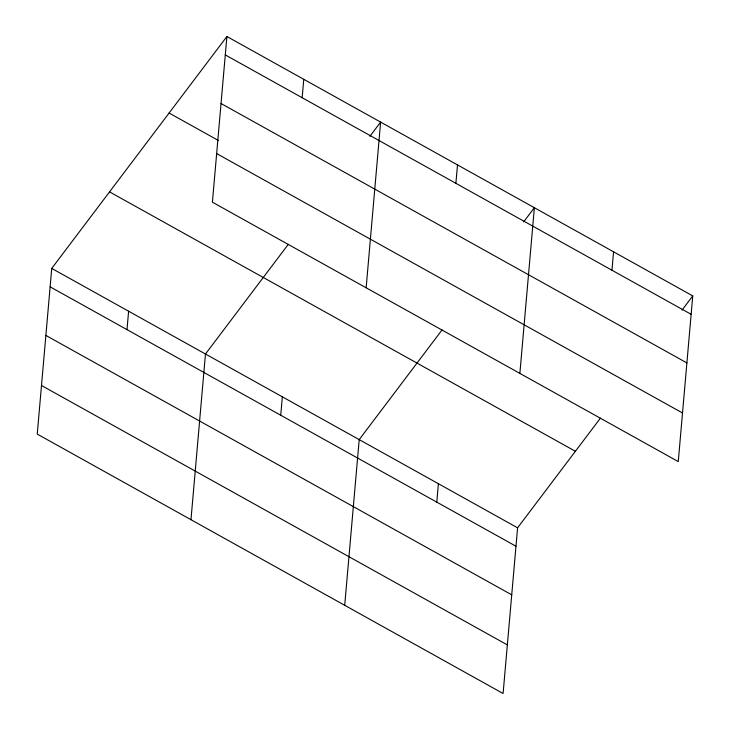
<?xml version="1.0" encoding="UTF-8"?>
<svg xmlns="http://www.w3.org/2000/svg" width="730" height="730" viewBox="0 0 730 730"><rect width="100%" height="100%" fill="white"/><g stroke="black" fill="none" stroke-linecap="round" stroke-linejoin="round"><path stroke-width="1.09" d="M226.902 36.5L212.403 202.183L678.261 461.588L692.752 295.905L226.902 36.5L51.739 268.412L37.248 434.095L503.098 693.5L517.597 527.817L600.434 418.135M126.993 329.632L128.608 311.217M190.977 519.696L205.468 354.023L288.313 244.331M302.156 97.72L303.771 79.305M280.731 415.233L282.337 396.819M366.141 287.784L380.631 122.102L369.882 136.346M344.706 605.307L359.206 439.624L442.051 329.933M455.885 183.321L457.5 164.907M436.786 502.14L438.401 483.716M519.87 373.386L534.369 207.703L523.611 221.947M611.95 270.219L613.556 251.804M682.002 310.14L692.752 295.905M225.287 54.914L691.146 314.32M221.035 103.514L686.894 362.92M169.095 113.031L218.37 140.47M216.655 153.583L682.514 412.988M109.546 191.88L575.395 451.286M51.739 268.412L517.597 527.817M50.133 286.835L515.982 546.232M45.88 335.426L511.73 594.831M41.5 385.495L507.35 644.9"/></g></svg>
